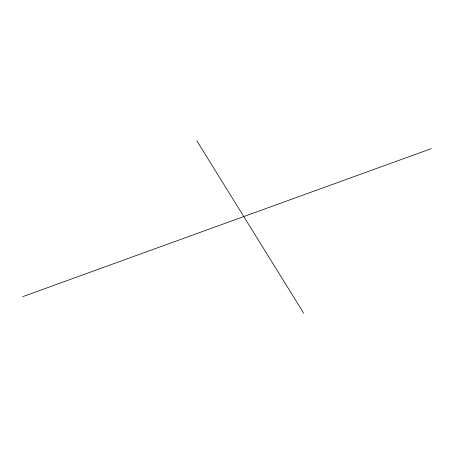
<?xml version="1.0" encoding="UTF-8"?>
<svg xmlns="http://www.w3.org/2000/svg" width="454" height="454" viewBox="0 0 454 454"><rect width="100%" height="100%" fill="white"/><g stroke="black" fill="none" stroke-linecap="round" stroke-linejoin="round"><path stroke-width="0.68" d="M22.7 296.666L431.3 148.623M196.815 140.78L303.703 313.22"/></g></svg>
